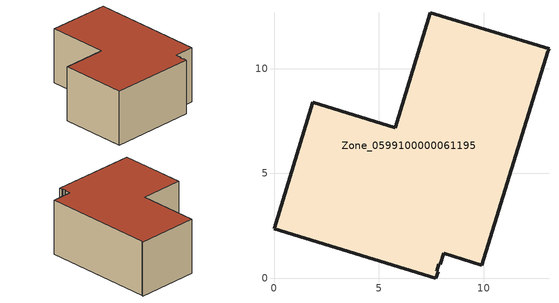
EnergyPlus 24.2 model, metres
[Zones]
Zone_0599100000061195
 floor ground (C_G): 9.9,0.64 8.08,1.19 7.92,0.68 7.84,0.68 7.74,0.34 7.81,0.32 7.71,0 0,2.38 1.84,8.39 5.78,7.19 7.46,12.67 13.1,10.94 13.03,10.79 z0
 wall outside (C_F): 5.78,7.19 1.84,8.39 0,2.38 7.71,0 7.81,0.32 7.74,0.34 7.84,0.68 7.92,0.68 8.08,1.19 9.9,0.64 13.03,10.79 13.1,10.94 7.46,12.67 5.78,7.19 z0:5.18
 roof outside (C_R): 7.71,0 7.81,0.32 7.74,0.34 7.84,0.68 7.92,0.68 8.08,1.19 9.9,0.64 13.03,10.79 13.1,10.94 7.46,12.67 5.78,7.19 1.84,8.39 0,2.38 z5.18
[BUILDING]
Pand.0599100000061195: North Axis=0; Terrain=City; Loads Convergence Tolerance Value=0.04; Temperature Convergence Tolerance Value=0.4; Solar Distribution=FullExterior; Maximum Number of Warmup Days=25; Minimum Number of Warmup Days=1
[Site:Location]
Rotterdam.The.Hague.AP_ZH_NLD Design_Conditions: Latitude=51.96; Longitude=4.45; Time Zone=1; Elevation=-4.5
[SITE:GROUNDTEMPERATURE:BUILDINGSURFACE]
18, 18, 18, 18, 18, 18, 18, 18, 18, 18, 18, 18
[MATERIAL] Thermal Absorptance=0.9; Solar Absorptance=0.7; Visible Absorptance=0.7
Name | Roughness | Thickness | Conductivity | Density | Specific Heat
G.TI.1975-1991 | MediumSmooth | 0.15 | 0.288461 | 540 | 1210
F.TI.1975-1991 | Rough | 0.3 | 0.230769 | 1920 | 840
R.TI.1975-1991 | MediumRough | 0.2 | 0.153846 | 1500 | 1000
[CONSTRUCTION]
C_G: G.TI.1975-1991
C_F: F.TI.1975-1991
C_R: R.TI.1975-1991
[ZONE]
Zone_0599100000061195: Type=1; Multiplier=1; Ceiling Height=Autocalculate; Volume=Autocalculate; Floor Area=autocalculate; Part of Total Floor Area=Yes
[ZONEINFILTRATION:DESIGNFLOWRATE]
Infil_Zone_0599100000061195: Zone or ZoneList or Space or SpaceList=Zone_0599100000061195; Schedule=AlwaysOn; Design Flow Rate Calculation Method=Flow/Area; Flow Rate per Floor Area=0.003; Constant Term Coefficient=1; Temperature Term Coefficient=0; Velocity Term Coefficient=0; Velocity Squared Term Coefficient=0
[HVACTEMPLATE:ZONE:IDEALLOADSAIRSYSTEM]
Zone_0599100000061195: Maximum Heating Supply Air Temperature=50; Minimum Cooling Supply Air Temperature=13; Maximum Heating Supply Air Humidity Ratio=0.0156; Minimum Cooling Supply Air Humidity Ratio=0.0077; Heating Limit=NoLimit; Cooling Limit=NoLimit; Dehumidification Control Type=ConstantSensibleHeatRatio; Cooling Sensible Heat Ratio=0.7; Dehumidification Setpoint=60; Humidification Control Type=None; Humidification Setpoint=30; Outdoor Air Method=None; Outdoor Air Flow Rate per Person=0.00944; Outdoor Air Flow Rate per Zone Floor Area=0; Outdoor Air Flow Rate per Zone=0; Demand Controlled Ventilation Type=None; Outdoor Air Economizer Type=NoEconomizer; Heat Recovery Type=None; Sensible Heat Recovery Effectiveness=0.7; Latent Heat Recovery Effectiveness=0.65
[ZONECONTROL:THERMOSTAT]
ThermostatControl_Zone_0599100000061195: Zone or ZoneList=Zone_0599100000061195; Control Type Schedule=DualSetpointControlType; Control 1=Thermostat_Zone_0599100000061195; Temperature Difference Between Cutout And Setpoint=0
[THERMOSTATSETPOINT:DUALSETPOINT]
Thermostat_Zone_0599100000061195: Heating Setpoint Temperature Schedule=HeatingSetpoint_Zone_0599100000061195; Cooling Setpoint Temperature Schedule=CoolingSetpoint_Zone_0599100000061195
[SCHEDULE:COMPACT]
HeatingSetpoint_Zone_0599100000061195: Through: 12/31, For: AllDays, Until: 24:00, 21
CoolingSetpoint_Zone_0599100000061195: Through: 12/31, For: AllDays, Until: 24:00, 24
DualSetpointControlType: Through: 12/31, For: AllDays, Until: 24:00, 4
AlwaysOn: Through: 12/31, For: AllDays, Until: 24:00, 1
